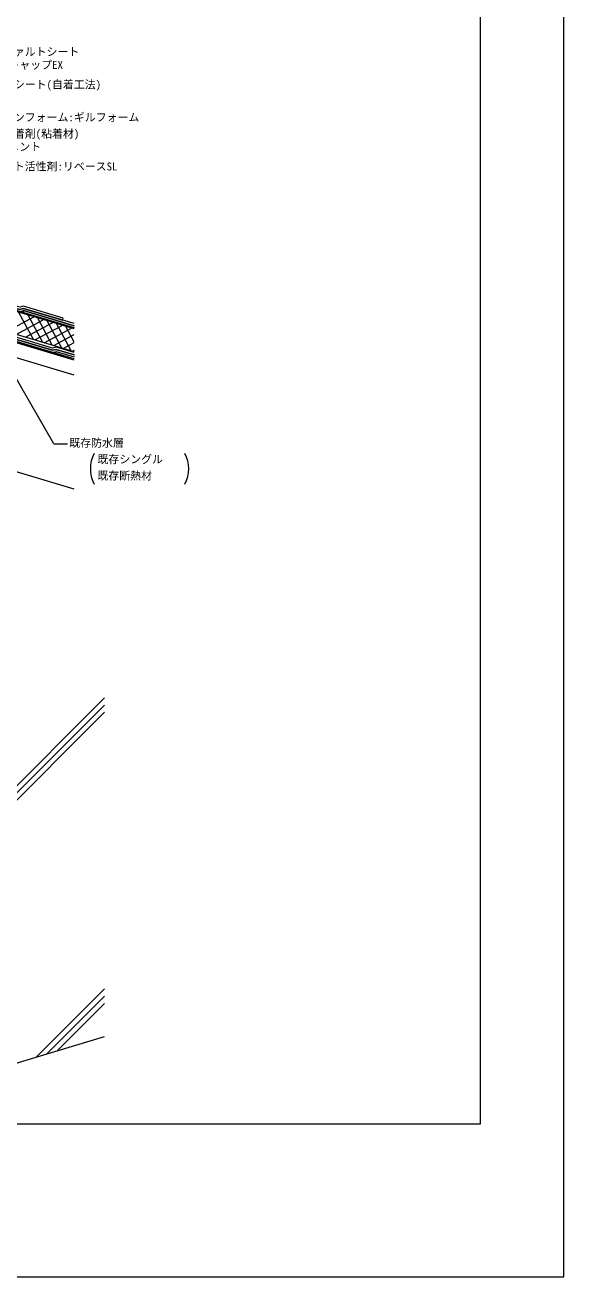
# Model space of a CAD drawing. Units: millimetres, scale not verified. Extents: x -105 to 105, y -148 to 149.
# Drawn here: x 30.9 to 105, y -148.5 to 23.5 of the extents above; entities that cross this region are included whole.
import ezdxf
from ezdxf.enums import TextEntityAlignment as Align

# ---------------------------------------------------------------- set-up
doc = ezdxf.new("R2010")
doc.units = ezdxf.units.MM
doc.header["$LTSCALE"] = 0.25
for name, color, linetype, lineweight in [('0-1_WAKU', 7, 'Continuous', 18), ('0-3_KUTAI', 3, 'Continuous', 18), ('0-4_BOUSUI', 1, 'Continuous', 18), ('0-5_MOJI', 7, 'Continuous', 18), ('0-6_HATCH', 9, 'Continuous', 18), ('0-A_dannnetu', 6, 'Continuous', 18), ('0-C_single', 6, 'Continuous', 18)]:
    doc.layers.add(name, color=color, linetype=linetype, lineweight=lineweight)
doc.styles.add('ＭＳ ゴシック', font='')
doc.styles.get('ＭＳ ゴシック').set_extended_font_data('MS Gothic')

msp = doc.modelspace()

# ---------------------------------------------------------------- linework, layer by layer
at = {"layer": '0-1_WAKU'}
for points in [[(-105.0151, -148.4758), (104.9849, -148.4758), (104.9849, 148.5242), (-105.0151, 148.5242)], [(-90.8151, 121.5242), (93.4849, 121.5242), (93.4849, -127.4758), (-90.8151, -127.4758)]]:
    msp.add_lwpolyline(points, close=True, dxfattribs=at)
at = {"layer": '0-3_KUTAI'}
for p, q in [((37.6669, -24.5878), (-2.3331, -12.5878)), ((37.6669, -40.2483), (-2.3331, -28.2483)), ((16.038, -123.1779), (41.8364, -115.4383))]:
    msp.add_line(p, q, dxfattribs=at)
at = {"layer": '0-4_BOUSUI'}
for p, q in [((37.6669, -18.0626), (-2.3331, -6.0626)), ((37.6669, -22.3431), (-2.3331, -10.3431))]:
    msp.add_line(p, q, dxfattribs=at)
at = {"layer": '0-5_MOJI'}
for q in [(26.3962, -19.2965), (36.7632, -34.005)]:
    msp.add_line((34.8882, -34.005), q, dxfattribs=at)
for centre, start, end in [((44.3449, -37.4173), 151.7809, 208.2191), ((48.9525, -37.4173), 331.7809, 28.2191)]:
    msp.add_arc(centre, 4.4613, start, end, dxfattribs=at)
at = {"layer": '0-6_HATCH'}
for p, q in [((28.3939, -18.5694), (32.1294, -16.558)), ((29.6841, -18.9565), (33.4197, -16.945)), ((32.0769, -19.6743), (30.0655, -15.9388)), ((33.3671, -20.0614), (31.3557, -16.3258)), ((34.6574, -20.4484), (32.6459, -16.7129)), ((35.9476, -20.8355), (33.9362, -17.1)), ((30.9744, -19.3435), (34.7099, -17.3321)), ((32.2646, -19.7306), (36.0001, -17.7192)), ((33.5548, -20.1177), (37.2903, -18.1062)), ((37.2378, -21.2226), (35.2264, -17.487)), ((37.6669, -20.0104), (36.5166, -17.8741)), ((34.845, -20.5047), (37.6669, -18.9852)), ((36.1353, -20.8918), (37.6669, -20.0671)), ((37.4255, -21.2789), (37.6669, -21.1489)), ((23.8364, -86.8988), (41.8364, -68.8988)), ((23.8364, -87.8888), (41.8364, -69.8888)), ((23.8364, -88.8787), (41.8364, -70.8787)), ((32.4943, -118.241), (41.8364, -108.8988)), ((33.9085, -117.8167), (41.8364, -109.8888)), ((35.3227, -117.3924), (41.8364, -110.8787))]:
    msp.add_line(p, q, dxfattribs=at)
at = {"layer": '0-A_dannnetu'}
for p, q in [((37.6669, -18.2192), (-2.3331, -6.2192)), ((37.6669, -21.3513), (-2.3331, -9.3513)), ((37.6669, -22.4997), (-2.3331, -10.4997))]:
    msp.add_line(p, q, dxfattribs=at)
at = {"layer": '0-C_single'}
msp.add_lwpolyline([(6.6759, -8.7653), (18.1842, -12.2178), (18.7292, -12.0889), (30.1656, -15.5199), (30.7106, -15.391), (36.0505, -16.993), (36.131, -16.7248), (30.7192, -15.1013), (30.1742, -15.2301), (18.7378, -11.7992), (18.1928, -11.928), (6.7563, -8.4971)], close=True, dxfattribs=at)
for points in [[(37.6669, -17.478), (30.7106, -15.391), (30.1656, -15.5199), (18.7292, -12.0889), (18.6487, -12.3571), (30.157, -15.8096), (30.702, -15.6808), (37.6669, -17.7703), (30.702, -15.6808), (30.6215, -15.949), (37.6669, -18.0626)], [(37.6669, -21.4661), (35.2147, -20.7304), (34.6697, -20.8593), (23.2333, -17.4283), (22.6883, -17.5572), (11.2519, -14.1262), (11.1714, -14.3944), (22.6797, -17.8469), (23.2247, -17.7181), (34.6611, -21.149), (35.2061, -21.0202), (37.6669, -21.7584), (35.2061, -21.0202), (34.6611, -21.149), (23.2247, -17.7181), (23.1442, -17.9863), (34.6525, -21.4388), (35.1975, -21.3099), (37.6669, -22.0508)], [(37.6669, -22.3431), (35.1171, -21.5781), (35.1975, -21.3099), (37.6669, -22.0508)]]:
    msp.add_lwpolyline(points, dxfattribs=at)

# ---------------------------------------------------------------- texts
at = {"layer": '0-5_MOJI', "style": 'ＭＳ ゴシック'}
for s, p in [('5 改質アスファルトシート', (20.3683, 18.9837)), (':ガムクールキャップEX', (20.3683, 17.1837)), ('4 自己粘着型シート(自着工法)', (20.3683, 14.4837)), ('3 硬質ウレタンフォーム:ギルフォーム', (20.3683, 9.9837)), ('2 断熱材用接着剤(粘着材)', (20.3683, 7.7337)), (':レイコーセメント', (20.3683, 5.9337)), ('1 アスファルト活性剤:リベースSL', (20.3683, 3.2337)), ('既存防水層', (36.9882, -34.755)), ('既存シングル', (40.8604, -37.005)), ('既存断熱材', (40.8604, -39.255))]:
    msp.add_text(s, height=1.1, dxfattribs=at).set_placement(p, align=Align.BOTTOM_LEFT)

doc.saveas('drawing.dxf')
